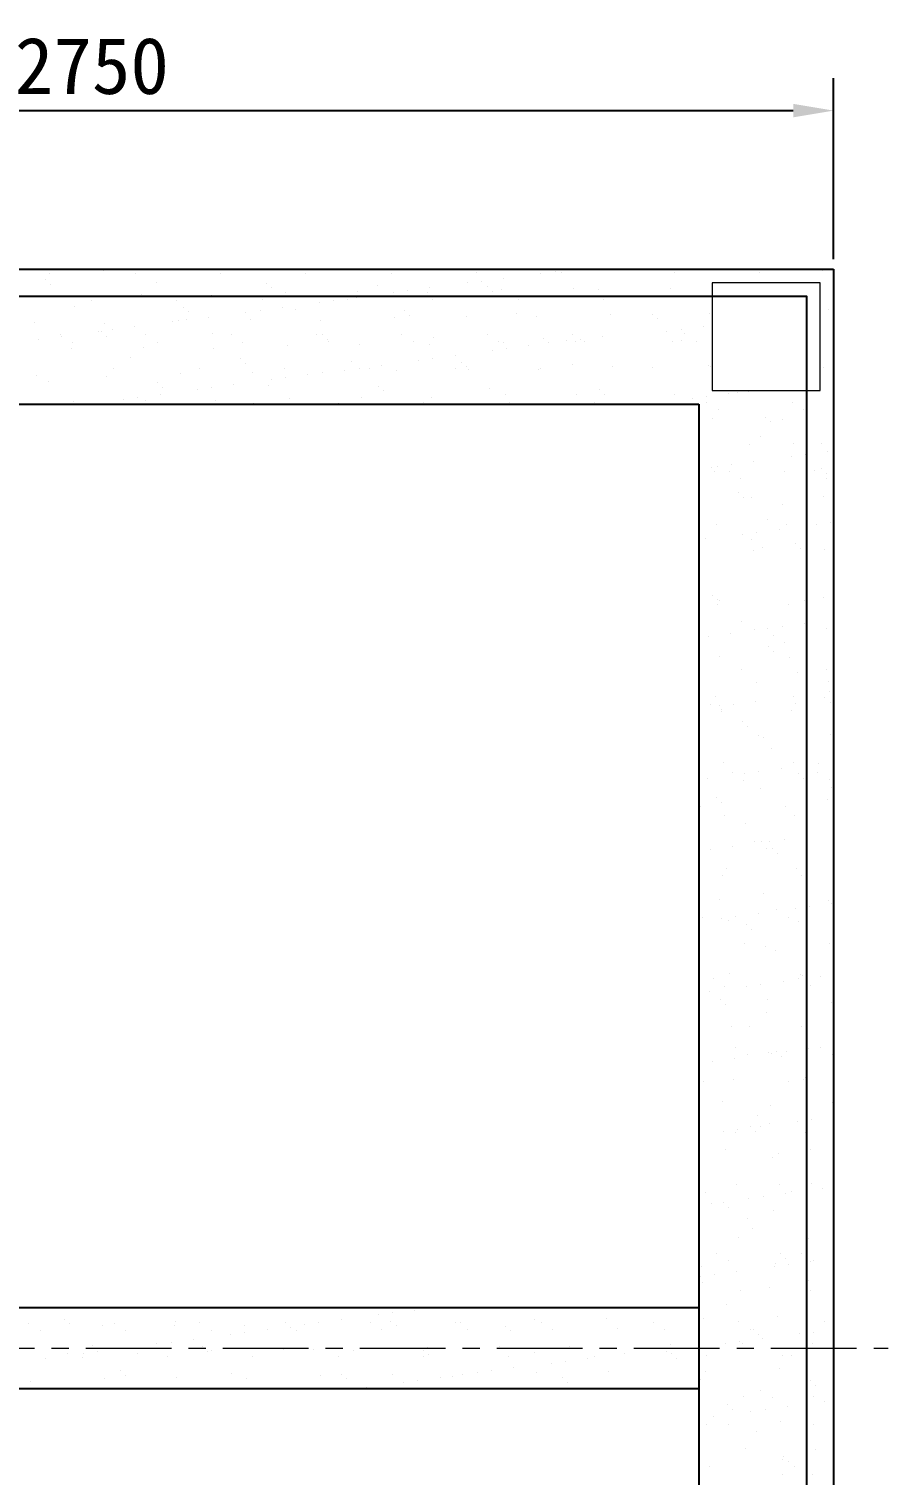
# Model space of a CAD drawing. Header units: millimetres. Extents: x 30580 to 65675, y -20119 to -7519.
# Drawn here: x 54806 to 56399, y -16897 to -14216 of the extents above; entities that cross this region are included whole.
import ezdxf

# ---------------------------------------------------------------- set-up
doc = ezdxf.new("R2010")
doc.units = ezdxf.units.MM
doc.linetypes.add('CENTER', pattern=[50.8, 31.75, -6.35, 6.35, -6.35])
doc.layers.get('Defpoints').update_dxf_attribs({"lineweight": 18})
doc.layers.add('点画线', color=1, linetype='CENTER', lineweight=15)
doc.layers.add('细实线', color=3, linetype='Continuous', lineweight=13)
doc.dimstyles.new('ISO-25', dxfattribs={"dimtxt": 2.5, "dimasz": 2.5, "dimexe": 1.25, "dimexo": 0.625, "dimtad": 1, "dimtxsty": 'Standard', "dimcen": 2.5, "dimadec": 0, "dimazin": 0, "dimtfac": 1, "dimtmove": 0, "dimatfit": 3, "dimfxl": 1, "dimarcsym": 0})

# ---------------------------------------------------------------- blocks, each defined once
blk = doc.blocks.new('*D187')
at = {"color": 0, "lineweight": -2, "ltscale": 150, "transparency": 16777216}
for p, q in [((53547.7, -14643.1), (53547.7, -14307.6)), ((56297.7, -14642.8), (56297.7, -14307.6)), ((53622.7, -14367.6), (56222.7, -14367.6))]:
    blk.add_line(p, q, dxfattribs=at)
at = {"color": 0, "ltscale": 150, "transparency": 16777216}
for points in [[(53622.7, -14355.1), (53622.7, -14380.1), (53547.7, -14367.6)], [(56222.7, -14355.1), (56222.7, -14380.1), (56297.7, -14367.6)]]:
    blk.add_solid(points, dxfattribs=at)
at = {"layer": 'Defpoints', "color": 0, "ltscale": 150, "transparency": 16777216}
for p in [(56297.7, -14367.6), (53547.7, -14661.8), (56297.7, -14661.6)]:
    blk.add_point(p, dxfattribs=at)
at = {"color": 0, "ltscale": 150, "transparency": 16777216, "insert": (54922.7, -14285.1), "char_height": 105, "attachment_point": 5}
blk.add_mtext('2750', dxfattribs=at)

msp = doc.modelspace()

# ---------------------------------------------------------------- linework, layer by layer
at = {"ltscale": 150}
for p, q in [((53547.676, -14661.806), (56297.676, -14661.586)), ((54813.569, -14663.423), (54813.569, -14663.423)), ((54943.52, -14664.046), (54943.52, -14664.046)), ((55781.404, -14665.711), (55781.404, -14665.711)), ((56277.164, -14664.274), (56277.164, -14664.274)), ((56297.672, -14661.586), (56297.676, -18661.806)), ((54836.458, -14681.567), (54836.458, -14681.567)), ((54844.916, -14670.041), (54844.916, -14670.041)), ((54845.821, -14690.147), (54845.821, -14690.147)), ((55003.115, -14669.754), (55003.115, -14669.754)), ((55042.728, -14686.058), (55042.728, -14686.058)), ((55161.313, -14669.466), (55161.313, -14669.466)), ((55246.001, -14687.804), (55246.001, -14687.804)), ((55319.512, -14669.179), (55319.512, -14669.179)), ((55452.271, -14692.296), (55452.271, -14692.296)), ((55477.71, -14668.891), (55477.71, -14668.891)), ((55618.22, -14687.194), (55618.22, -14687.194)), ((55635.909, -14668.604), (55635.909, -14668.604)), ((55644.662, -14683.713), (55644.662, -14683.713)), ((55685.962, -14678.276), (55685.962, -14678.276)), ((55754.962, -14669.192), (55754.962, -14669.192)), ((55794.107, -14668.316), (55794.107, -14668.316)), ((56002.305, -14668.029), (56002.305, -14668.029)), ((56160.504, -14667.742), (56160.504, -14667.742)), ((54882.26, -14711.052), (54882.26, -14711.052)), ((54922.036, -14719.172), (54922.036, -14719.172)), ((55015.234, -14709.356), (55015.234, -14709.356)), ((55080.234, -14718.884), (55080.234, -14718.884)), ((55145.185, -14709.979), (55145.185, -14709.979)), ((55238.433, -14718.597), (55238.433, -14718.597)), ((55255.365, -14696.384), (55255.365, -14696.384)), ((55282.39, -14705.036), (55282.39, -14705.036)), ((55396.631, -14718.309), (55396.631, -14718.309)), ((55412.478, -14714.281), (55412.478, -14714.281)), ((55415.364, -14703.34), (55415.364, -14703.34)), ((55481.478, -14705.197), (55481.478, -14705.197)), ((55507.92, -14701.715), (55507.92, -14701.715)), ((55545.315, -14703.963), (55545.315, -14703.963)), ((55549.22, -14696.278), (55549.22, -14696.278)), ((55554.83, -14718.022), (55554.83, -14718.022)), ((55655.545, -14694.042), (55655.545, -14694.042)), ((55664.909, -14702.622), (55664.909, -14702.622)), ((55682.52, -14699.02), (55682.52, -14699.02)), ((55713.028, -14717.735), (55713.028, -14717.735)), ((55815.494, -14697.324), (55815.494, -14697.324)), ((55861.815, -14698.534), (55861.815, -14698.534)), ((55871.227, -14717.447), (55871.227, -14717.447)), ((55995.445, -14697.947), (55995.445, -14697.947)), ((54890.016, -14730.644), (54890.016, -14730.644)), ((55093.29, -14732.39), (55093.29, -14732.39)), ((55102.654, -14740.97), (55102.654, -14740.97)), ((55207.994, -14741.201), (55207.994, -14741.201)), ((55234.436, -14737.72), (55234.436, -14737.72)), ((55275.736, -14732.283), (55275.736, -14732.283)), ((55299.56, -14736.882), (55299.56, -14736.882)), ((55344.736, -14723.199), (55344.736, -14723.199)), ((55371.178, -14719.718), (55371.178, -14719.718)), ((55502.834, -14738.628), (55502.834, -14738.628)), ((55709.104, -14743.12), (55709.104, -14743.12)), ((55884.185, -14744.953), (55884.185, -14744.953)), ((55962.378, -14744.866), (55962.378, -14744.866)), ((56067.159, -14743.257), (56067.159, -14743.257)), ((56288.468, -14737.066), (56288.468, -14737.066)), ((54816.769, -14761.305), (54816.769, -14761.305)), ((54946.72, -14761.929), (54946.72, -14761.929)), ((55002.251, -14768.288), (55002.251, -14768.288)), ((55071.252, -14759.204), (55071.252, -14759.204)), ((55083.925, -14756.985), (55083.925, -14756.985)), ((55097.694, -14755.723), (55097.694, -14755.723)), ((55138.993, -14750.286), (55138.993, -14750.286)), ((55216.899, -14755.289), (55216.899, -14755.289)), ((55346.85, -14755.913), (55346.85, -14755.913)), ((55484.055, -14750.969), (55484.055, -14750.969)), ((55512.197, -14747.208), (55512.197, -14747.208)), ((55617.029, -14749.273), (55617.029, -14749.273)), ((55746.98, -14749.896), (55746.98, -14749.896)), ((55971.741, -14753.446), (55971.741, -14753.446)), ((56014.984, -14773.071), (56014.984, -14773.071)), ((56056.283, -14767.634), (56056.283, -14767.634)), ((54824.21, -14791.728), (54824.21, -14791.728)), ((54864.521, -14783.602), (54864.521, -14783.602)), ((54865.509, -14786.29), (54865.509, -14786.29)), ((54885.944, -14797.249), (54885.944, -14797.249)), ((54934.51, -14777.206), (54934.51, -14777.206)), ((54940.579, -14776.976), (54940.579, -14776.976)), ((54949.942, -14785.556), (54949.942, -14785.556)), ((54960.952, -14773.725), (54960.952, -14773.725)), ((55022.72, -14783.315), (55022.72, -14783.315)), ((55044.142, -14796.962), (55044.142, -14796.962)), ((55146.849, -14781.468), (55146.849, -14781.468)), ((55180.918, -14783.027), (55180.918, -14783.027)), ((55202.341, -14796.674), (55202.341, -14796.674)), ((55339.117, -14782.74), (55339.117, -14782.74)), ((55350.123, -14783.214), (55350.123, -14783.214)), ((55359.486, -14791.794), (55359.486, -14791.794)), ((55360.539, -14796.387), (55360.539, -14796.387)), ((55497.315, -14782.452), (55497.315, -14782.452)), ((55518.737, -14796.1), (55518.737, -14796.1)), ((55556.393, -14787.706), (55556.393, -14787.706)), ((55655.514, -14782.165), (55655.514, -14782.165)), ((55676.936, -14795.812), (55676.936, -14795.812)), ((55685.72, -14796.903), (55685.72, -14796.903)), ((55759.666, -14789.452), (55759.666, -14789.452)), ((55769.03, -14798.032), (55769.03, -14798.032)), ((55801.8, -14794.554), (55801.8, -14794.554)), ((55813.712, -14781.877), (55813.712, -14781.877)), ((55818.694, -14795.206), (55818.694, -14795.206)), ((55828.242, -14791.073), (55828.242, -14791.073)), ((55835.134, -14795.525), (55835.134, -14795.525)), ((55869.541, -14785.636), (55869.541, -14785.636)), ((55988.542, -14776.552), (55988.542, -14776.552)), ((55998.645, -14795.83), (55998.645, -14795.83)), ((56015.937, -14793.943), (56015.937, -14793.943)), ((56021.911, -14781.59), (56021.911, -14781.59)), ((56043.333, -14795.237), (56043.333, -14795.237)), ((54885.46, -14808.935), (54885.46, -14808.935)), ((54994.138, -14826.054), (54994.138, -14826.054)), ((55018.434, -14807.239), (55018.434, -14807.239)), ((55148.385, -14807.862), (55148.385, -14807.862)), ((55285.59, -14802.919), (55285.59, -14802.919)), ((55418.564, -14801.223), (55418.564, -14801.223)), ((55548.515, -14801.846), (55548.515, -14801.846)), ((55596.057, -14821.641), (55596.057, -14821.641)), ((55665.058, -14812.557), (55665.058, -14812.557)), ((55691.5, -14809.076), (55691.5, -14809.076)), ((55732.799, -14803.638), (55732.799, -14803.638)), ((54963.063, -14846.38), (54963.063, -14846.38)), ((55121.262, -14846.093), (55121.262, -14846.093)), ((55197.411, -14827.8), (55197.411, -14827.8)), ((55206.775, -14836.38), (55206.775, -14836.38)), ((55220.099, -14853.172), (55220.099, -14853.172)), ((55279.46, -14845.805), (55279.46, -14845.805)), ((55391.574, -14848.562), (55391.574, -14848.562)), ((55403.681, -14832.292), (55403.681, -14832.292)), ((55418.015, -14845.08), (55418.015, -14845.08)), ((55437.659, -14845.518), (55437.659, -14845.518)), ((55459.315, -14839.643), (55459.315, -14839.643)), ((55487.255, -14848.852), (55487.255, -14848.852)), ((55528.316, -14830.559), (55528.316, -14830.559)), ((55554.757, -14827.078), (55554.757, -14827.078)), ((55595.857, -14845.23), (55595.857, -14845.23)), ((55606.955, -14834.038), (55606.955, -14834.038)), ((55616.319, -14842.618), (55616.319, -14842.618)), ((55620.229, -14847.156), (55620.229, -14847.156)), ((55750.18, -14847.779), (55750.18, -14847.779)), ((55754.056, -14844.943), (55754.056, -14844.943)), ((55813.225, -14838.529), (55813.225, -14838.529)), ((55887.385, -14842.836), (55887.385, -14842.836)), ((55962.254, -14844.655), (55962.254, -14844.655)), ((56066.499, -14840.275), (56066.499, -14840.275)), ((56070.359, -14841.14), (56070.359, -14841.14)), ((56272.769, -14844.767), (56272.769, -14844.767)), ((56278.651, -14844.081), (56278.651, -14844.081)), ((54819.969, -14859.188), (54819.969, -14859.188)), ((54841.426, -14870.64), (54841.426, -14870.64)), ((54949.92, -14859.811), (54949.92, -14859.811)), ((55044.7, -14872.386), (55044.7, -14872.386)), ((55087.125, -14854.868), (55087.125, -14854.868)), ((55185.831, -14875.648), (55185.831, -14875.648)), ((55250.97, -14876.877), (55250.97, -14876.877)), ((55254.831, -14866.564), (55254.831, -14866.564)), ((55281.273, -14863.083), (55281.273, -14863.083)), ((55322.573, -14857.646), (55322.573, -14857.646)), ((55350.05, -14853.795), (55350.05, -14853.795)), ((55454.244, -14878.623), (55454.244, -14878.623)), ((54888.66, -14906.817), (54888.66, -14906.817)), ((54981.347, -14902.569), (54981.347, -14902.569)), ((55007.789, -14899.088), (55007.789, -14899.088)), ((55021.634, -14905.121), (55021.634, -14905.121)), ((55049.089, -14893.651), (55049.089, -14893.651)), ((55054.063, -14880.966), (55054.063, -14880.966)), ((55118.089, -14884.566), (55118.089, -14884.566)), ((55144.531, -14881.085), (55144.531, -14881.085)), ((55151.585, -14905.745), (55151.585, -14905.745)), ((55288.79, -14900.801), (55288.79, -14900.801)), ((55421.764, -14899.105), (55421.764, -14899.105)), ((55463.607, -14887.203), (55463.607, -14887.203)), ((55551.715, -14899.728), (55551.715, -14899.728)), ((55660.514, -14883.115), (55660.514, -14883.115)), ((55688.92, -14894.785), (55688.92, -14894.785)), ((55821.894, -14893.089), (55821.894, -14893.089)), ((55863.788, -14884.861), (55863.788, -14884.861)), ((55873.151, -14893.441), (55873.151, -14893.441)), ((56001.845, -14893.712), (56001.845, -14893.712)), ((56035.379, -14901.914), (56035.379, -14901.914)), ((56061.821, -14898.433), (56061.821, -14898.433)), ((56103.121, -14892.996), (56103.121, -14892.996)), ((56120.058, -14889.353), (56120.058, -14889.353)), ((56139.05, -14888.769), (56139.05, -14888.769)), ((56272.024, -14887.073), (56272.024, -14887.073)), ((53797.676, -14911.806), (56047.676, -14911.806)), ((54905.549, -14910.81), (54905.549, -14910.81)), ((54912.347, -14911.653), (54912.347, -14911.653)), ((55063.747, -14910.523), (55063.747, -14910.523)), ((55221.946, -14910.235), (55221.946, -14910.235)), ((55380.144, -14909.948), (55380.144, -14909.948)), ((55538.343, -14909.661), (55538.343, -14909.661)), ((55696.541, -14909.373), (55696.541, -14909.373)), ((55854.74, -14909.086), (55854.74, -14909.086)), ((55966.379, -14910.999), (55966.379, -14910.999)), ((56047.676, -14911.806), (56047.676, -18411.806)), ((56062.938, -14908.798), (56062.938, -14908.798)), ((56084.36, -14922.446), (56084.36, -14922.446)), ((56221.137, -14908.511), (56221.137, -14908.511)), ((56242.559, -14922.158), (56242.559, -14922.158)), ((56073.559, -14939.022), (56073.559, -14939.022)), ((56170.62, -14935.685), (56170.62, -14935.685)), ((56179.984, -14944.265), (56179.984, -14944.265)), ((56203.51, -14939.646), (56203.51, -14939.646)), ((56142.25, -14986.652), (56142.25, -14986.652)), ((56161.48, -14971.576), (56161.48, -14971.576)), ((56224.179, -14984.763), (56224.179, -14984.763)), ((56275.224, -14984.956), (56275.224, -14984.956)), ((56218.959, -15009.275), (56218.959, -15009.275)), ((56245.4, -15005.794), (56245.4, -15005.794)), ((56286.7, -15000.356), (56286.7, -15000.356)), ((56071.468, -15029.348), (56071.468, -15029.348)), ((56076.759, -15036.905), (56076.759, -15036.905)), ((56082.217, -15027.277), (56082.217, -15027.277)), ((56103.966, -15036.007), (56103.966, -15036.007)), ((56108.658, -15023.796), (56108.658, -15023.796)), ((56149.958, -15018.359), (56149.958, -15018.359)), ((56206.71, -15037.528), (56206.71, -15037.528)), ((56262.164, -15035.719), (56262.164, -15035.719)), ((56274.742, -15031.095), (56274.742, -15031.095)), ((56284.105, -15039.675), (56284.105, -15039.675)), ((56125.388, -15049.654), (56125.388, -15049.654)), ((56283.586, -15049.367), (56283.586, -15049.367)), ((56122.03, -15075.68), (56122.03, -15075.68)), ((56131.394, -15084.26), (56131.394, -15084.26)), ((56145.45, -15084.534), (56145.45, -15084.534)), ((56278.424, -15082.838), (56278.424, -15082.838)), ((56202.508, -15098.785), (56202.508, -15098.785)), ((56079.959, -15134.788), (56079.959, -15134.788)), ((56175.589, -15124.758), (56175.589, -15124.758)), ((56196.795, -15143.721), (56196.795, -15143.721)), ((56209.91, -15135.411), (56209.91, -15135.411)), ((56265.796, -15134.637), (56265.796, -15134.637)), ((56292.238, -15131.156), (56292.238, -15131.156)), ((56060.053, -15161.724), (56060.053, -15161.724)), ((56129.054, -15152.64), (56129.054, -15152.64)), ((56144.993, -15163.215), (56144.993, -15163.215)), ((56155.496, -15149.159), (56155.496, -15149.159)), ((56226.152, -15171.09), (56226.152, -15171.09)), ((56148.65, -15182.417), (56148.65, -15182.417)), ((56166.415, -15176.862), (56166.415, -15176.862)), ((56235.515, -15179.67), (56235.515, -15179.67)), ((56281.624, -15180.721), (56281.624, -15180.721)), ((56073.44, -15265.676), (56073.44, -15265.676)), ((56082.804, -15274.256), (56082.804, -15274.256)), ((56083.159, -15282.67), (56083.159, -15282.67)), ((56085.337, -15276.28), (56085.337, -15276.28)), ((56243.535, -15275.993), (56243.535, -15275.993)), ((56279.71, -15270.168), (56279.71, -15270.168)), ((56213.11, -15283.294), (56213.11, -15283.294)), ((56126.999, -15314.753), (56126.999, -15314.753)), ((56151.85, -15330.3), (56151.85, -15330.3)), ((56175.891, -15328.002), (56175.891, -15328.002)), ((56202.333, -15324.521), (56202.333, -15324.521)), ((56243.633, -15319.084), (56243.633, -15319.084)), ((56284.824, -15328.604), (56284.824, -15328.604)), ((56049.244, -15354.358), (56049.244, -15354.358)), ((56065.591, -15342.524), (56065.591, -15342.524)), ((56106.891, -15337.086), (56106.891, -15337.086)), ((56177.561, -15361.085), (56177.561, -15361.085)), ((56186.021, -15340.423), (56186.021, -15340.423)), ((56207.443, -15354.071), (56207.443, -15354.071)), ((56086.359, -15380.553), (56086.359, -15380.553)), ((56186.925, -15369.665), (56186.925, -15369.665)), ((56216.31, -15381.176), (56216.31, -15381.176)), ((56126.364, -15403.489), (56126.364, -15403.489)), ((56231.12, -15410.163), (56231.12, -15410.163)), ((56284.562, -15403.201), (56284.562, -15403.201)), ((56155.05, -15428.182), (56155.05, -15428.182)), ((56288.024, -15426.486), (56288.024, -15426.486)), ((56068.85, -15467.919), (56068.85, -15467.919)), ((56078.409, -15454.749), (56078.409, -15454.749)), ((56112.429, -15467.886), (56112.429, -15467.886)), ((56153.728, -15462.449), (56153.728, -15462.449)), ((56222.729, -15453.365), (56222.729, -15453.365)), ((56227.048, -15467.632), (56227.048, -15467.632)), ((56249.171, -15449.884), (56249.171, -15449.884)), ((56281.683, -15456.495), (56281.683, -15456.495)), ((56290.47, -15444.446), (56290.47, -15444.446)), ((56291.046, -15465.075), (56291.046, -15465.075)), ((56085.987, -15471.367), (56085.987, -15471.367)), ((56089.559, -15478.436), (56089.559, -15478.436)), ((56090.272, -15481.566), (56090.272, -15481.566)), ((56219.51, -15479.059), (56219.51, -15479.059)), ((56248.47, -15481.279), (56248.47, -15481.279)), ((56128.971, -15501.081), (56128.971, -15501.081)), ((56138.335, -15509.661), (56138.335, -15509.661)), ((56158.251, -15526.065), (56158.251, -15526.065)), ((56167.391, -15530.697), (56167.391, -15530.697)), ((56182.53, -15550.158), (56182.53, -15550.158)), ((56291.224, -15524.369), (56291.224, -15524.369)), ((56092.759, -15576.318), (56092.759, -15576.318)), ((56222.71, -15576.942), (56222.71, -15576.942)), ((56296.008, -15575.246), (56296.008, -15575.246)), ((56109.877, -15595.127), (56109.877, -15595.127)), ((56132.824, -15596.73), (56132.824, -15596.73)), ((56159.266, -15593.249), (56159.266, -15593.249)), ((56200.566, -15587.812), (56200.566, -15587.812)), ((56233.093, -15596.49), (56233.093, -15596.49)), ((56268.075, -15594.84), (56268.075, -15594.84)), ((56269.566, -15578.727), (56269.566, -15578.727)), ((56063.824, -15605.814), (56063.824, -15605.814)), ((56131.299, -15608.775), (56131.299, -15608.775)), ((56161.451, -15623.948), (56161.451, -15623.948)), ((56242.456, -15605.07), (56242.456, -15605.07)), ((56289.498, -15608.487), (56289.498, -15608.487)), ((56294.424, -15622.252), (56294.424, -15622.252)), ((56080.381, -15641.076), (56080.381, -15641.076)), ((56089.745, -15649.656), (56089.745, -15649.656)), ((56208.419, -15657.906), (56208.419, -15657.906)), ((56286.651, -15645.568), (56286.651, -15645.568)), ((56050.22, -15658.193), (56050.22, -15658.193)), ((56095.959, -15674.201), (56095.959, -15674.201)), ((56225.91, -15674.824), (56225.91, -15674.824)), ((56133.94, -15690.154), (56133.94, -15690.154)), ((56069.361, -15736.614), (56069.361, -15736.614)), ((56110.661, -15731.177), (56110.661, -15731.177)), ((56150.904, -15722.336), (56150.904, -15722.336)), ((56164.651, -15721.83), (56164.651, -15721.83)), ((56172.327, -15735.983), (56172.327, -15735.983)), ((56179.662, -15722.092), (56179.662, -15722.092)), ((56184.503, -15736.486), (56184.503, -15736.486)), ((56206.103, -15718.611), (56206.103, -15718.611)), ((56247.403, -15713.174), (56247.403, -15713.174)), ((56297.624, -15720.134), (56297.624, -15720.134)), ((56193.866, -15745.066), (56193.866, -15745.066)), ((56091.248, -15785.401), (56091.248, -15785.401)), ((56099.159, -15772.084), (56099.159, -15772.084)), ((56229.11, -15772.707), (56229.11, -15772.707)), ((56238.061, -15785.563), (56238.061, -15785.563)), ((56249.446, -15785.114), (56249.446, -15785.114)), ((56085.35, -15830.149), (56085.35, -15830.149)), ((56167.851, -15819.713), (56167.851, -15819.713)), ((56252.941, -15843.974), (56252.941, -15843.974)), ((56288.624, -15831.895), (56288.624, -15831.895)), ((56294.24, -15838.537), (56294.24, -15838.537)), ((56055.156, -15863.479), (56055.156, -15863.479)), ((56089.757, -15865.457), (56089.757, -15865.457)), ((56102.359, -15869.966), (56102.359, -15869.966)), ((56116.199, -15861.976), (56116.199, -15861.976)), ((56157.498, -15856.539), (56157.498, -15856.539)), ((56191.932, -15849.544), (56191.932, -15849.544)), ((56213.354, -15863.192), (56213.354, -15863.192)), ((56226.499, -15847.455), (56226.499, -15847.455)), ((56232.31, -15870.589), (56232.31, -15870.589)), ((56135.913, -15876.481), (56135.913, -15876.481)), ((56145.276, -15885.061), (56145.276, -15885.061)), ((56132.275, -15912.61), (56132.275, -15912.61)), ((56171.051, -15917.596), (56171.051, -15917.596)), ((56189.471, -15925.559), (56189.471, -15925.559)), ((56290.474, -15912.322), (56290.474, -15912.322)), ((56074.761, -15977.04), (56074.761, -15977.04)), ((56105.559, -15967.849), (56105.559, -15967.849)), ((56232.959, -15976.752), (56232.959, -15976.752)), ((56235.51, -15968.472), (56235.51, -15968.472)), ((56240.034, -15971.891), (56240.034, -15971.891)), ((56273.336, -15972.818), (56273.336, -15972.818)), ((56067.594, -15999.904), (56067.594, -15999.904)), ((56096.183, -15990.687), (56096.183, -15990.687)), ((56136.594, -15990.82), (56136.594, -15990.82)), ((56163.036, -15987.339), (56163.036, -15987.339)), ((56204.336, -15981.902), (56204.336, -15981.902)), ((56249.397, -15980.471), (56249.397, -15980.471)), ((56254.382, -15990.4), (56254.382, -15990.4)), ((56087.323, -16016.477), (56087.323, -16016.477)), ((56096.686, -16025.057), (56096.686, -16025.057)), ((56174.251, -16015.478), (56174.251, -16015.478)), ((56293.593, -16020.968), (56293.593, -16020.968)), ((56173.303, -16039.818), (56173.303, -16039.818)), ((56108.76, -16065.731), (56108.76, -16065.731)), ((56140.881, -16065.554), (56140.881, -16065.554)), ((56238.71, -16066.355), (56238.71, -16066.355)), ((56115.788, -16104.248), (56115.788, -16104.248)), ((56177.451, -16113.361), (56177.451, -16113.361)), ((56191.444, -16111.886), (56191.444, -16111.886)), ((56209.874, -16112.701), (56209.874, -16112.701)), ((56251.173, -16107.264), (56251.173, -16107.264)), ((56273.987, -16103.961), (56273.987, -16103.961)), ((56073.131, -16130.704), (56073.131, -16130.704)), ((56114.431, -16125.267), (56114.431, -16125.267)), ((56137.21, -16117.896), (56137.21, -16117.896)), ((56183.432, -16116.183), (56183.432, -16116.183)), ((56200.807, -16120.466), (56200.807, -16120.466)), ((56295.409, -16117.608), (56295.409, -16117.608)), ((56048.096, -16165.052), (56048.096, -16165.052)), ((56056.132, -16167.314), (56056.132, -16167.314)), ((56111.96, -16163.614), (56111.96, -16163.614)), ((56214.33, -16167.026), (56214.33, -16167.026)), ((56241.911, -16164.237), (56241.911, -16164.237)), ((56245.003, -16160.964), (56245.003, -16160.964)), ((56092.291, -16205.55), (56092.291, -16205.55)), ((56180.651, -16211.244), (56180.651, -16211.244)), ((56295.565, -16207.296), (56295.565, -16207.296)), ((56156.816, -16231.457), (56156.816, -16231.457)), ((56178.238, -16245.104), (56178.238, -16245.104)), ((56230.269, -16241.545), (56230.269, -16241.545)), ((56256.711, -16238.064), (56256.711, -16238.064)), ((56093.527, -16259.548), (56093.527, -16259.548)), ((56115.16, -16261.497), (56115.16, -16261.497)), ((56119.969, -16256.067), (56119.969, -16256.067)), ((56142.854, -16251.882), (56142.854, -16251.882)), ((56152.217, -16260.462), (56152.217, -16260.462)), ((56161.268, -16250.629), (56161.268, -16250.629)), ((56245.111, -16262.12), (56245.111, -16262.12)), ((56097.159, -16294.522), (56097.159, -16294.522)), ((56196.413, -16300.959), (56196.413, -16300.959)), ((56255.358, -16294.235), (56255.358, -16294.235)), ((56183.851, -16309.126), (56183.851, -16309.126)), ((56246.975, -16347.291), (56246.975, -16347.291)), ((56061.067, -16372.6), (56061.067, -16372.6)), ((56118.36, -16359.379), (56118.36, -16359.379)), ((56166.806, -16381.429), (56166.806, -16381.429)), ((56197.843, -16358.665), (56197.843, -16358.665)), ((56208.106, -16375.992), (56208.106, -16375.992)), ((56219.265, -16372.312), (56219.265, -16372.312)), ((56248.311, -16360.003), (56248.311, -16360.003)), ((56256.338, -16355.871), (56256.338, -16355.871)), ((56277.106, -16366.908), (56277.106, -16366.908)), ((56071.364, -16393.994), (56071.364, -16393.994)), ((56094.264, -16391.877), (56094.264, -16391.877)), ((56103.627, -16400.457), (56103.627, -16400.457)), ((56140.364, -16384.91), (56140.364, -16384.91)), ((56187.051, -16407.009), (56187.051, -16407.009)), ((56049.846, -16411.952), (56049.846, -16411.952)), ((56138.187, -16421.73), (56138.187, -16421.73)), ((56296.385, -16421.443), (56296.385, -16421.443)), ((56121.56, -16457.262), (56121.56, -16457.262)), ((56147.823, -16440.955), (56147.823, -16440.955)), ((56251.511, -16457.885), (56251.511, -16457.885)), ((56080.672, -16486.161), (56080.672, -16486.161)), ((56198.385, -16487.287), (56198.385, -16487.287)), ((56238.871, -16485.873), (56238.871, -16485.873)), ((56053.046, -16509.835), (56053.046, -16509.835)), ((56102.094, -16499.808), (56102.094, -16499.808)), ((56187.202, -16510.273), (56187.202, -16510.273)), ((56190.251, -16504.891), (56190.251, -16504.891)), ((56207.748, -16495.867), (56207.748, -16495.867)), ((56213.644, -16506.792), (56213.644, -16506.792)), ((56254.943, -16501.354), (56254.943, -16501.354)), ((56260.293, -16499.521), (56260.293, -16499.521)), ((56050.46, -16528.275), (56050.46, -16528.275)), ((56055.037, -16540.452), (56055.037, -16540.452)), ((56076.902, -16524.794), (56076.902, -16524.794)), ((56118.201, -16519.357), (56118.201, -16519.357)), ((56251.944, -16536.364), (56251.944, -16536.364)), ((56124.76, -16555.145), (56124.76, -16555.145)), ((56179.214, -16548.939), (56179.214, -16548.939)), ((56254.711, -16555.768), (56254.711, -16555.768)), ((53797.676, -16586.806), (56047.676, -16586.806)), ((55521.233, -16591.367), (55521.233, -16591.367)), ((56099.233, -16580.95), (56099.233, -16580.95)), ((54806.112, -16615.669), (54806.112, -16615.669)), ((54871.163, -16608.568), (54871.163, -16608.568)), ((54880.527, -16617.148), (54880.527, -16617.148)), ((54943.061, -16620.822), (54943.061, -16620.822)), ((54964.31, -16615.381), (54964.31, -16615.381)), ((55076.035, -16619.126), (55076.035, -16619.126)), ((55077.434, -16613.06), (55077.434, -16613.06)), ((55122.509, -16615.094), (55122.509, -16615.094)), ((55205.986, -16619.75), (55205.986, -16619.75)), ((55280.707, -16614.806), (55280.707, -16614.806)), ((55280.707, -16614.806), (55280.707, -16614.806)), ((55316.749, -16618.287), (55316.749, -16618.287)), ((55343.191, -16614.806), (55343.191, -16614.806)), ((55343.191, -16614.806), (55343.191, -16614.806)), ((55384.491, -16609.369), (55384.491, -16609.369)), ((55438.906, -16614.519), (55438.906, -16614.519)), ((55453.492, -16600.285), (55453.492, -16600.285)), ((55476.165, -16613.11), (55476.165, -16613.11)), ((55479.933, -16596.804), (55479.933, -16596.804)), ((55486.977, -16619.298), (55486.977, -16619.298)), ((55597.104, -16614.231), (55597.104, -16614.231)), ((55606.116, -16613.733), (55606.116, -16613.733)), ((55690.251, -16621.044), (55690.251, -16621.044)), ((55743.321, -16608.79), (55743.321, -16608.79)), ((55755.303, -16613.944), (55755.303, -16613.944)), ((55876.295, -16607.094), (55876.295, -16607.094)), ((55963.501, -16613.657), (55963.501, -16613.657)), ((56056.246, -16607.717), (56056.246, -16607.717)), ((56121.7, -16613.369), (56121.7, -16613.369)), ((56193.451, -16602.774), (56193.451, -16602.774)), ((56279.898, -16613.082), (56279.898, -16613.082)), ((54827.534, -16629.316), (54827.534, -16629.316)), ((54985.733, -16629.029), (54985.733, -16629.029)), ((55111.007, -16645.374), (55111.007, -16645.374)), ((55143.931, -16628.741), (55143.931, -16628.741)), ((55180.007, -16636.29), (55180.007, -16636.29)), ((55206.449, -16632.809), (55206.449, -16632.809)), ((55247.749, -16627.372), (55247.749, -16627.372)), ((55290.071, -16623.386), (55290.071, -16623.386)), ((55302.129, -16628.454), (55302.129, -16628.454)), ((55460.328, -16628.166), (55460.328, -16628.166)), ((55618.526, -16627.879), (55618.526, -16627.879)), ((55699.615, -16629.624), (55699.615, -16629.624)), ((55776.725, -16627.591), (55776.725, -16627.591)), ((55896.521, -16625.536), (55896.521, -16625.536)), ((55984.923, -16627.304), (55984.923, -16627.304)), ((56143.122, -16627.017), (56143.122, -16627.017)), ((56149.795, -16627.282), (56149.795, -16627.282)), ((56159.158, -16635.862), (56159.158, -16635.862)), ((56165.039, -16644.72), (56165.039, -16644.72)), ((56234.039, -16635.635), (56234.039, -16635.635)), ((56260.481, -16632.154), (56260.481, -16632.154)), ((54877.57, -16671.076), (54877.57, -16671.076)), ((54906.523, -16672.295), (54906.523, -16672.295)), ((54924.722, -16657.646), (54924.722, -16657.646)), ((54932.965, -16668.814), (54932.965, -16668.814)), ((54974.265, -16663.376), (54974.265, -16663.376)), ((55007.521, -16671.699), (55007.521, -16671.699)), ((55043.265, -16654.292), (55043.265, -16654.292)), ((55069.707, -16650.811), (55069.707, -16650.811)), ((55127.996, -16659.392), (55127.996, -16659.392)), ((55137.359, -16667.972), (55137.359, -16667.972)), ((55144.726, -16666.756), (55144.726, -16666.756)), ((55277.7, -16665.06), (55277.7, -16665.06)), ((55334.266, -16663.884), (55334.266, -16663.884)), ((55407.651, -16665.683), (55407.651, -16665.683)), ((55537.54, -16665.63), (55537.54, -16665.63)), ((55544.856, -16660.74), (55544.856, -16660.74)), ((55546.903, -16674.21), (55546.903, -16674.21)), ((55677.83, -16659.043), (55677.83, -16659.043)), ((55743.81, -16670.122), (55743.81, -16670.122)), ((55807.781, -16659.667), (55807.781, -16659.667)), ((55853.845, -16676.722), (55853.845, -16676.722)), ((55910.555, -16671.64), (55910.555, -16671.64)), ((55986.997, -16668.159), (55986.997, -16668.159)), ((55994.986, -16654.723), (55994.986, -16654.723)), ((55997.084, -16671.868), (55997.084, -16671.868)), ((56028.297, -16662.722), (56028.297, -16662.722)), ((56062.043, -16676.435), (56062.043, -16676.435)), ((56097.297, -16653.638), (56097.297, -16653.638)), ((56123.739, -16650.157), (56123.739, -16650.157)), ((56127.96, -16653.027), (56127.96, -16653.027)), ((56203.354, -16676.36), (56203.354, -16676.36)), ((56220.242, -16676.147), (56220.242, -16676.147)), ((56257.911, -16653.651), (56257.911, -16653.651)), ((54837.523, -16681.379), (54837.523, -16681.379)), ((54904.654, -16678.447), (54904.654, -16678.447)), ((55062.852, -16678.159), (55062.852, -16678.159)), ((55221.051, -16677.872), (55221.051, -16677.872)), ((55379.249, -16677.584), (55379.249, -16677.584)), ((55537.448, -16677.297), (55537.448, -16677.297)), ((55695.646, -16677.01), (55695.646, -16677.01)), ((55704.812, -16698.727), (55704.812, -16698.727)), ((55773.813, -16689.643), (55773.813, -16689.643)), ((55800.255, -16686.162), (55800.255, -16686.162)), ((55841.555, -16680.724), (55841.555, -16680.724)), ((56006.447, -16680.448), (56006.447, -16680.448)), ((56196.651, -16700.657), (56196.651, -16700.657)), ((54809.056, -16723.648), (54809.056, -16723.648)), ((54946.261, -16718.705), (54946.261, -16718.705)), ((54975.285, -16703.978), (54975.285, -16703.978)), ((54984.648, -16712.558), (54984.648, -16712.558)), ((55079.235, -16717.009), (55079.235, -16717.009)), ((55181.555, -16708.47), (55181.555, -16708.47)), ((55209.186, -16717.632), (55209.186, -16717.632)), ((55346.391, -16712.689), (55346.391, -16712.689)), ((55384.829, -16710.216), (55384.829, -16710.216)), ((55394.192, -16718.796), (55394.192, -16718.796)), ((55479.365, -16710.993), (55479.365, -16710.993)), ((55500.329, -16725.648), (55500.329, -16725.648)), ((55526.771, -16722.166), (55526.771, -16722.166)), ((55568.07, -16716.729), (55568.07, -16716.729)), ((55591.099, -16714.708), (55591.099, -16714.708)), ((55609.316, -16711.616), (55609.316, -16711.616)), ((55637.071, -16707.645), (55637.071, -16707.645)), ((55663.513, -16704.164), (55663.513, -16704.164)), ((55746.521, -16706.673), (55746.521, -16706.673)), ((55794.372, -16716.454), (55794.372, -16716.454)), ((55803.736, -16725.034), (55803.736, -16725.034)), ((55879.495, -16704.977), (55879.495, -16704.977)), ((56050.642, -16720.945), (56050.642, -16720.945)), ((56059.446, -16705.6), (56059.446, -16705.6)), ((56253.916, -16722.691), (56253.916, -16722.691)), ((53797.676, -16736.806), (56047.676, -16736.806)), ((55431.328, -16734.732), (55431.328, -16734.732)), ((56131.16, -16750.91), (56131.16, -16750.91)), ((56162.727, -16740.577), (56162.727, -16740.577)), ((56184.149, -16754.225), (56184.149, -16754.225)), ((56261.111, -16751.533), (56261.111, -16751.533)), ((56263.28, -16731.271), (56263.28, -16731.271)), ((56101.205, -16767.277), (56101.205, -16767.277)), ((56110.568, -16775.857), (56110.568, -16775.857)), ((56144.135, -16779), (56144.135, -16779)), ((56170.576, -16775.519), (56170.576, -16775.519)), ((56211.876, -16770.082), (56211.876, -16770.082)), ((56280.877, -16760.998), (56280.877, -16760.998)), ((56062.646, -16803.483), (56062.646, -16803.483)), ((56075.134, -16788.085), (56075.134, -16788.085)), ((56103.071, -16803.643), (56103.071, -16803.643)), ((56199.851, -16798.539), (56199.851, -16798.539)), ((56261.269, -16803.356), (56261.269, -16803.356)), ((56154.764, -16816.355), (56154.764, -16816.355)), ((56134.36, -16848.793), (56134.36, -16848.793)), ((56205.326, -16862.687), (56205.326, -16862.687)), ((56264.311, -16849.416), (56264.311, -16849.416)), ((56066.978, -16881.721), (56066.978, -16881.721)), ((56203.755, -16867.786), (56203.755, -16867.786)), ((56214.69, -16871.267), (56214.69, -16871.267)), ((56225.177, -16881.433), (56225.177, -16881.433)), ((56203.051, -16896.422), (56203.051, -16896.422)), ((56258.713, -16895.445), (56258.713, -16895.445))]:
    msp.add_line(p, q, dxfattribs=at)
at = {"ltscale": 125}
msp.add_lwpolyline([(53597.676, -14711.806), (56247.676, -14711.806), (56247.676, -18611.806), (53597.676, -18611.806)], close=True, dxfattribs=at)
at = {"layer": '点画线', "ltscale": 5}
msp.add_line((53387.478, -16661.806), (56398.611, -16661.806), dxfattribs=at)
at = {"layer": '细实线'}
for p, q in [((56272.676, -14686.806), (56072.676, -14686.806)), ((56072.676, -14686.806), (56072.676, -14886.806)), ((56272.676, -14886.806), (56272.676, -14686.806)), ((56072.676, -14886.806), (56272.676, -14886.806))]:
    msp.add_line(p, q, dxfattribs=at)

# ---------------------------------------------------------------- dimensions: what is measured, and where the dimension line sits
at = {"color": 3, "ltscale": 150}
dim = msp.add_linear_dim(base=(56297.672, -14367.55), p1=(53547.676, -14661.806), p2=(56297.672, -14661.586), dimstyle='ISO-25', override={"dimscale": 30, "dimtxt": 3.5, "dimexe": 2, "dimgap": 1, "dimatfit": 0}, dxfattribs=at)
dim.commit()
dim.dimension.update_dxf_attribs({"geometry": '*D187', "text_midpoint": (54922.674, -14285.05)})

doc.saveas('drawing.dxf')
